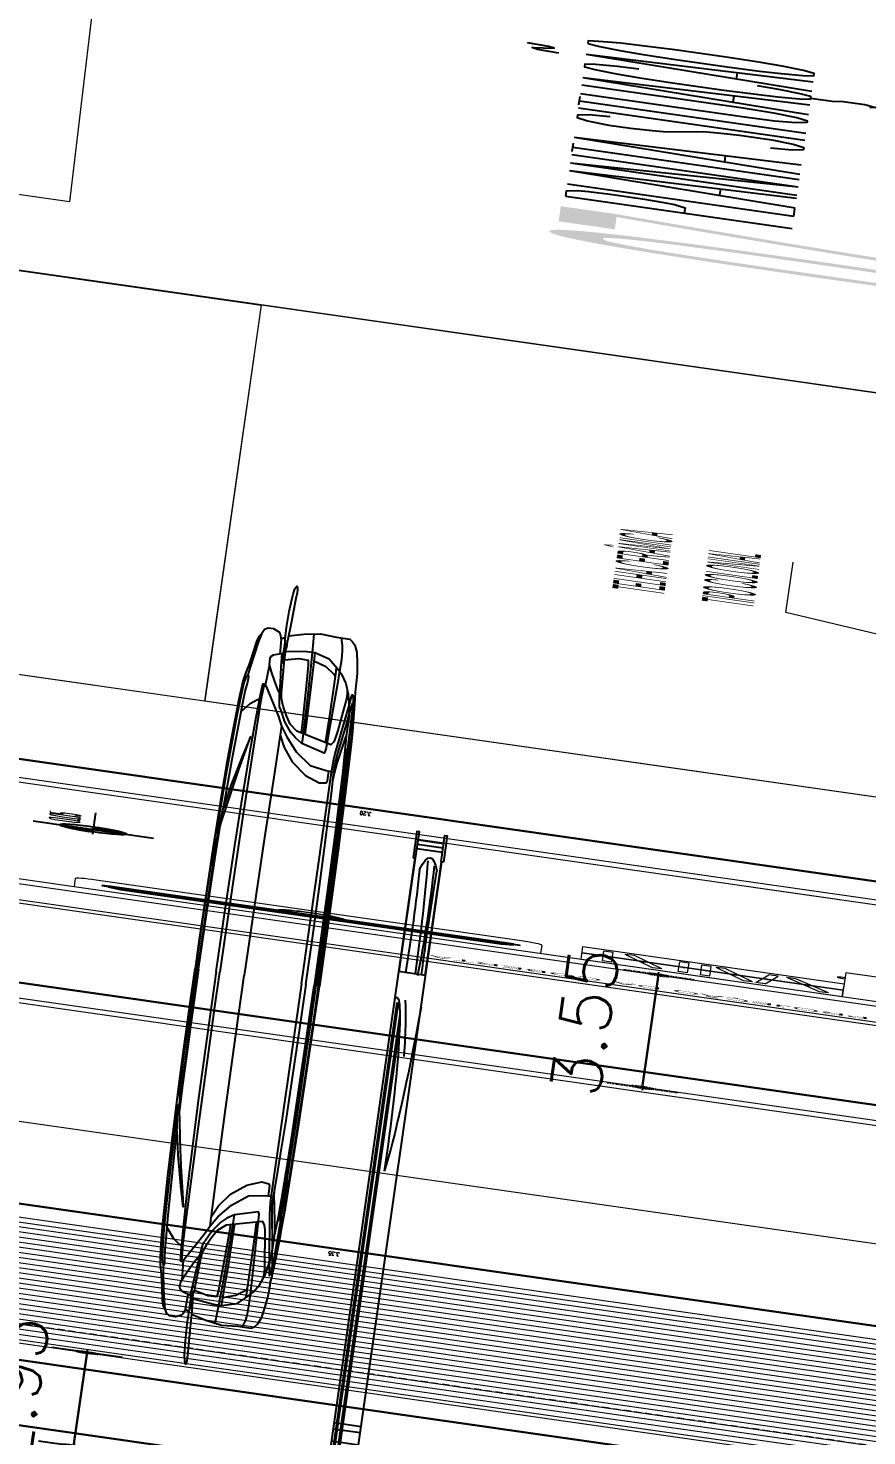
# Model space of a CAD drawing. Header units: millimetres. Extents: x -361192058 to 101130107379, y -14071650034 to 19218552450.
# Drawn here: x -134547.6 to -134427.5, y 42515.1 to 42716.7 of the extents above; entities that cross this region are included whole.
import ezdxf
from ezdxf.enums import TextEntityAlignment as Align

# ---------------------------------------------------------------- set-up
doc = ezdxf.new("R2010")
doc.units = ezdxf.units.MM
doc.header["$LTSCALE"] = 0.5
doc.linetypes.add('HIDDEN', pattern=[0.375, 0.25, -0.125])
doc.linetypes.add('HIDDEN2', pattern=[0.1875, 0.125, -0.0625])
for name, color, linetype in [('02', 2, 'Continuous'), ('DIVERSOS', 4, 'Continuous'), ('ESQUADRIAS', 3, 'Continuous'), ('GR_PENA_FINA', 7, 'Continuous'), ('HATCH', 8, 'Continuous'), ('MOBIL-I', 251, 'Continuous'), ('parede', 2, 'Continuous'), ('PISO', 8, 'Continuous'), ('proj', 8, 'HIDDEN'), ('projeção 02', 7, 'HIDDEN2'), ('TXT_0', 7, 'Continuous')]:
    doc.layers.add(name, color=color, linetype=linetype)
for name, color, linetype, lineweight in [('E-lay-9', 9, 'Continuous', 9), ('E-TXT-G', 3, 'Continuous', 30), ('E-TXT-W', 7, 'Continuous', 15), ('E-TXT-Y', 2, 'Continuous', 40)]:
    doc.layers.add(name, color=color, linetype=linetype, lineweight=lineweight)
doc.styles.add('ADITIVOCAD', font='ROMANS.shx')
doc.styles.add('REG140', font='romans.shx', dxfattribs={"width": 0.8, "height": 0.35})
doc.styles.add('REG80', font='romans.shx', dxfattribs={"width": 0.8, "height": 0.1})
doc.styles.add('SANSSERIF', font='sas_____.pfb', dxfattribs={"height": 1})
doc.styles.add('SANSSERIF2', font='sanssb__.ttf', dxfattribs={"width": 0.8})
doc.styles.get("Standard").update_dxf_attribs({"font": 'txt.shx', "height": 0.12})
doc.dimstyles.new('ESCALA50', dxfattribs={"dimtxt": 0.1, "dimasz": 0.06, "dimexe": 0.18, "dimexo": 0.06, "dimgap": 0.1, "dimtad": 1, "dimzin": 4, "dimdsep": 46, "dimtxsty": 'Standard', "dimblk1": 'BOLA', "dimblk2": 'BOLA', "dimsah": 1, "dimcen": -0.06, "dimse1": 1, "dimse2": 1, "dimclrd": 7, "dimclrt": 3, "dimadec": 0, "dimazin": 0, "dimtfac": 1, "dimtix": 1, "dimtmove": 0, "dimatfit": 3, "dimldrblk": 'BOLA', "dimfxl": 0, "dimtolj": 1, "dimtzin": 4, "dimarcsym": 0})

# ---------------------------------------------------------------- blocks, each defined once
blk = doc.blocks.new('BOLA')
for p, q in [((0, -1.435), (0, 1.435)), ((-1.435, 0), (1.435, 0))]:
    blk.add_line(p, q)
blk.add_circle((0, 0), 0.452)
blk = doc.blocks.new('*D929')
at = {"layer": 'Defpoints', "color": 0, "transparency": 16777216}
for p in [(4402.0947, 2424.6269), (4402.6582, 2424.6269), (4402.0947, 2421.2769)]:
    blk.add_point(p, dxfattribs=at)
at = {"layer": 'DIVERSOS', "color": 7, "lineweight": -2, "transparency": 16777216}
blk.add_line((4402.6582, 2421.3369), (4402.6582, 2424.5669), dxfattribs=at)
at = {"layer": 'DIVERSOS', "color": 7, "lineweight": -2, "transparency": 16777216, "xscale": 0.06, "yscale": 0.06, "zscale": 0.06}
for p, rotation in [((4402.6582, 2424.6269), 90), ((4402.6582, 2421.2769), 270)]:
    blk.add_blockref('BOLA', p, dxfattribs=dict(at, rotation=rotation))
at = {"layer": 'DIVERSOS', "color": 3, "lineweight": 18, "transparency": 16777216, "insert": (4402.4982, 2422.9519), "char_height": 0.12, "attachment_point": 5, "rotation": 90}
blk.add_mtext('\\A1;3.35', dxfattribs=at)
blk = doc.blocks.new('*D931')
at = {"layer": 'Defpoints', "color": 0, "transparency": 16777216}
for p in [(4394.8896, 2424.1269), (4398.4435, 2424.1269), (4398.4447, 2420.7769)]:
    blk.add_point(p, dxfattribs=at)
at = {"layer": 'DIVERSOS', "color": 7, "lineweight": -2, "transparency": 16777216}
blk.add_line((4394.8896, 2420.8369), (4394.8896, 2424.0669), dxfattribs=at)
at = {"layer": 'DIVERSOS', "color": 7, "lineweight": -2, "transparency": 16777216, "xscale": 0.06, "yscale": 0.06, "zscale": 0.06}
for p, rotation in [((4394.8896, 2424.1269), 90), ((4394.8896, 2420.7769), 270)]:
    blk.add_blockref('BOLA', p, dxfattribs=dict(at, rotation=rotation))
at = {"layer": 'DIVERSOS', "color": 3, "lineweight": 18, "transparency": 16777216, "insert": (4394.7296, 2422.4519), "char_height": 0.12, "attachment_point": 5, "rotation": 90}
blk.add_mtext('\\A1;3.35', dxfattribs=at)
blk = doc.blocks.new('*D934')
at = {"layer": 'Defpoints', "color": 0, "transparency": 16777216}
for p in [(4397.8155, 2424.0269), (4397.8155, 2414.2769), (4397.8155, 2414.2769)]:
    blk.add_point(p, dxfattribs=at)
at = {"layer": 'DIVERSOS', "color": 7, "lineweight": -2, "transparency": 16777216}
blk.add_line((4397.8155, 2423.9669), (4397.8155, 2414.3369), dxfattribs=at)
at = {"layer": 'DIVERSOS', "color": 7, "lineweight": -2, "transparency": 16777216, "xscale": 0.06, "yscale": 0.06, "zscale": 0.06}
for p, rotation in [((4397.8155, 2424.0269), 90), ((4397.8155, 2414.2769), 270)]:
    blk.add_blockref('BOLA', p, dxfattribs=dict(at, rotation=rotation))
at = {"layer": 'DIVERSOS', "color": 3, "lineweight": 18, "transparency": 16777216, "insert": (4397.6555, 2419.1519), "char_height": 0.12, "attachment_point": 5, "rotation": 90}
blk.add_mtext('\\A1;9.75', dxfattribs=at)
blk = doc.blocks.new('*D935')
at = {"layer": 'Defpoints', "color": 0, "transparency": 16777216}
for p in [(4396.4447, 2430.4269), (4395.3947, 2414.2769), (4395.7907, 2414.2769)]:
    blk.add_point(p, dxfattribs=at)
at = {"layer": 'DIVERSOS', "color": 7, "lineweight": -2, "transparency": 16777216}
blk.add_line((4395.7907, 2430.3669), (4395.7907, 2414.3369), dxfattribs=at)
at = {"layer": 'DIVERSOS', "color": 7, "lineweight": -2, "transparency": 16777216, "xscale": 0.06, "yscale": 0.06, "zscale": 0.06}
for p, rotation in [((4395.7907, 2430.4269), 90), ((4395.7907, 2414.2769), 270)]:
    blk.add_blockref('BOLA', p, dxfattribs=dict(at, rotation=rotation))
at = {"layer": 'DIVERSOS', "color": 3, "lineweight": 18, "transparency": 16777216, "insert": (4395.6307, 2422.3519), "char_height": 0.12, "attachment_point": 5, "rotation": 90}
blk.add_mtext('\\A1;16.15', dxfattribs=at)
blk = doc.blocks.new('*D938')
at = {"color": 7, "lineweight": -2, "transparency": 16777216}
blk.add_line((4395.4547, 2423.5073), (4398.2847, 2423.5073), dxfattribs=at)
at = {"layer": 'Defpoints', "color": 0, "transparency": 16777216}
for p in [(4398.3447, 2423.5073), (4398.3447, 2422.543), (4395.3947, 2422.293)]:
    blk.add_point(p, dxfattribs=at)
at = {"color": 7, "lineweight": -2, "transparency": 16777216, "xscale": 0.06, "yscale": 0.06, "zscale": 0.06, "rotation": 180}
blk.add_blockref('BOLA', (4395.3947, 2423.5073), dxfattribs=at)
at = {"color": 7, "lineweight": -2, "transparency": 16777216, "xscale": 0.06, "yscale": 0.06, "zscale": 0.06}
blk.add_blockref('BOLA', (4398.3447, 2423.5073), dxfattribs=at)
at = {"color": 3, "lineweight": 18, "transparency": 16777216, "insert": (4396.8697, 2423.6673), "char_height": 0.12, "attachment_point": 5}
blk.add_mtext('\\A1;2.95', dxfattribs=at)
blk = doc.blocks.new('IND_DES')
at = {"layer": 'E-TXT-W'}
blk.add_line((0.0269, -0.2428), (0.1984, -0.2428), dxfattribs=at)
at = {"layer": 'E-TXT-G', "style": 'REG80', "width": 0.8}
for s, p in [('ESCALA', (-0.4463, -0.2864)), ('1', (0.2426, -0.2864)), (':', (0.3988, -0.2706))]:
    blk.add_text(s, height=0.1, dxfattribs=at).set_placement(p)
blk.add_attdef('ESCALA', (0.4897, -0.2812), '', height=0.1, dxfattribs=at)
at = {"layer": 'E-TXT-W', "style": 'SANSSERIF2', "width": 0.6}
blk.add_attdef('00', text='', height=0.4, dxfattribs=at).set_placement((-0.7083, -0.2881), align=Align.CENTER)
at = {"layer": 'E-TXT-Y', "style": 'REG140', "width": 0.8}
for tag, p in [('PROJETO', (-0.4563, 0.1829)), ('DESENHO', (-0.4582, -0.0658))]:
    blk.add_attdef(tag, p, '', height=0.175, dxfattribs=at)
blk = doc.blocks.new('Adc_nivelpl')
h = blk.add_hatch()
h.set_pattern_fill('_U', color=256, scale=0.005, angle=45, style=0, double=1)
h.set_pattern_definition([(45, (-5.8772514, -3.5161936), (-0.003535534, 0.003535534), []), (135, (-5.8772514, -3.5161936), (-0.003535534, -0.003535534), [])])
h.paths.add_polyline_path([(0.1954, -0.0865, 0.414214), (0.0865, -0.1954), (0.1954, -0.1954)])
h.paths.add_polyline_path([(0.1954, -0.1954), (0.1954, -0.3043, 0.414214), (0.3043, -0.1954)])
for p, q in [((0.1954, 0), (0.1954, -0.3908)), ((0.8958, -0.1954), (0, -0.1954))]:
    blk.add_line(p, q)
blk.add_circle((0.1954, -0.1954), 0.1089)
at = {"flags": 8}
blk.add_attdef('NIVEL', (0.3642, -0.1501), '', height=0.1, dxfattribs=at)
blk = doc.blocks.new('CamaSolteiroP_20')
for p, q in [((-37.72, 0), (37.72, 0)), ((-37.72, -1), (37.72, -1)), ((-37.72, -2), (37.72, -2)), ((-40, -185.91), (-40, -4.09)), ((-39, -30), (-39, -4.09)), ((39, -4.09), (39, -30)), ((40, -4.09), (40, -185.91)), ((-40, -30), (40, -30)), ((37.72, -189), (-37.72, -189)), ((37.72, -190), (-37.72, -190))]:
    blk.add_line(p, q)
at = {"color": 8}
for p, q in [((28.36, -36.99), (28.36, -190)), ((29.75, -36.99), (29.75, -190)), ((32.55, -36.99), (32.55, -190)), ((18.56, -39.59), (18.56, -190)), ((14.37, -42.5), (14.37, -190)), ((15.77, -41.86), (15.77, -190)), ((40, -132.93), (-40, -132.93)), ((40, -134.33), (-40, -134.33)), ((40, -137.12), (-40, -137.12)), ((40, -149.24), (-40, -149.24)), ((40, -150.64), (-40, -150.64)), ((40, -153.43), (-40, -153.43))]:
    blk.add_line(p, q, dxfattribs=at)
for points in [[(-44.82, -4.09), (-37.72, -4.09), (-37.72, 1.9), (-44.82, 1.9)], [(44.82, -4.09), (37.72, -4.09), (37.72, 1.9), (44.82, 1.9)], [(-44.82, -185.91), (-37.72, -185.91), (-37.72, -191.9), (-44.82, -191.9)], [(44.82, -185.91), (37.72, -185.91), (37.72, -191.9), (44.82, -191.9)]]:
    blk.add_lwpolyline(points, close=True)
for centre, radius, start, end in [((-4.53, -117.97), 114.44, 76.9055, 102.6216), ((-69.4, -20.59), 42.35, 347.1561, 19.7175), ((54.91, -21.37), 36.66, 156.0862, 193.6963), ((31.92, -2.06), 80.08, 206.0885, 245.813), ((34.46, -71.38), 35.55, 81.0342, 186.0266)]:
    blk.add_arc(centre, radius, start, end)
for centre, radius, start, end in [((2, -15.4), 23.74, 154.5854, 219.1554), ((35.51, -33.24), 44.85, 139.8836, 175.8528), ((21.8, -77.11), 42.73, 106.9145, 138.5644)]:
    blk.add_arc(centre, radius, start, end, dxfattribs=at)
blk = doc.blocks.new('top')
for points in [[(1324.7, 824.1), (1322.6, 845.5), (1324.1, 859.6), (1338.1, 883.9), (1359.5, 909.7), (1381.6, 926.7), (1409.7, 940), (1445.8, 946.6), (1473.1, 947.3), (1486.4, 943.6), (1493.1, 938.5), (1494.5, 931.8), (1484.2, 917.8), (1445.1, 857.3), (1421.5, 816.8), (1411.9, 810.1), (1410.8, 798.5), (1408.2, 795.7), (1399.1, 792.7), (1385.1, 794.7), (1367, 802.3), (1339.5, 814.8), (1324.7, 824.1)], [(585.6, 822.8), (509, 814.6), (457.4, 801.3), (396, 775.5), (350.6, 754.6), (321.3, 742.1), (291.3, 734.4), (243.8, 717), (212.2, 702.2), (186.4, 683.4), (163.3, 657.5), (141.7, 627.6), (108.9, 573.2), (76.1, 502.7), (52.4, 430.2), (21.6, 292.4), (7.7, 194.1), (0, 72), (0, 0)], [(1330.5, 820.5), (1210.6, 815.8), (1197.2, 819.4), (1155.1, 828.3), (1116.7, 831.9), (939.5, 837.3), (759.2, 837.1), (654.5, 832.6), (585.6, 822.8), (521.2, 802.2), (450.5, 773.6), (370.9, 736), (336, 719.1), (363.4, 715.3), (365.2, 709.9), (351.8, 701), (320.5, 681.3), (296.3, 653.6), (262.3, 597.2), (216.7, 511.4), (178.2, 433.6), (168.4, 410.3), (158.5, 396.9), (146.9, 383.5), (117.4, 360.2), (83.4, 331.6), (78, 330.7), (70, 332.5), (71.7, 339.7), (74.4, 366.5), (90.5, 417.5), (114.7, 481.9), (155.9, 570.4), (186.3, 623.2), (218.5, 666.1), (255.2, 699.2), (274.9, 705.4), (306.2, 715.3), (336, 719.1)], [(1210.6, 815.8), (1231.7, 779.6)], [(3057.7, 838.9), (3127.2, 821.5), (3147.1, 809.6), (3158, 796.7), (3162.9, 781.8), (3162.9, 763.9), (3150, 723.3), (3112.3, 632.9), (3082.5, 572.4), (3069.6, 563.5), (3048.8, 558.5), (2314.5, 573.7), (2088.9, 584.9), (1923.7, 596), (1692.7, 619.8), (1524.3, 645.2), (1460.7, 653.2), (1445.4, 659.3), (1417.5, 677.1), (1380.8, 711.7), (1336.2, 749.5), (1300.2, 781.2)], [(1339.5, 814.8), (1330.4, 781.9), (1332.8, 758.9)], [(1426.7, 825.8), (1889.9, 835), (2403.5, 841.5), (2914.2, 838.9), (3336.5, 838.9), (3434.3, 833.8), (3520.6, 826), (3611.5, 809.1), (3673.3, 783.4), (3710.6, 760.2), (3723.5, 743.5), (3727.4, 729.4), (3731.2, 721.6), (3739, 713.9), (3772.4, 684.3), (3800.8, 653.4), (3825.2, 618.7), (3840.7, 587.8), (3861.3, 540.2), (3885.7, 454), (3906.3, 336.9), (3920.5, 217.2), (3930, 0)], [(2198.8, 838.9), (2219.8, 811.4), (2248.8, 761.4), (2278.5, 693.5), (2300.3, 630.2), (2310.5, 590.4), (2314.5, 573.7)], [(1330.4, 781.9), (1034.7, 775), (955.6, 769.8), (940.8, 765.5), (940.8, 758.5), (954.7, 750.7), (1046.8, 734.2), (1185.9, 712.5), (1313.6, 694.3), (1411.4, 682.9)], [(1388.2, 794.2), (1388.7, 778.4), (1392.9, 773.7), (1405.6, 767.6)], [(1388.4, 788.2), (2055.6, 794.8), (2315.2, 794.8), (2786.9, 785), (3068.4, 765.5), (3232.7, 752.5), (3406.8, 731.4), (3532, 707), (3617.2, 674.1), (3650.7, 655.9), (3650.9, 605.9)], [(2308.5, 794.8), (2322.3, 766.3), (2336.8, 731.9), (2349.1, 691.9), (2360.2, 626.9), (2363.1, 596.3)], [(923.5, 700.4), (970.5, 747.9)], [(1405.6, 759.1), (1325.6, 758.9)], [(3484.3, 716.3), (3493.2, 709.4), (3495.1, 700.3), (3490.6, 691.9), (3458.6, 671.8), (3365.4, 617), (3333.3, 599.2), (3292.9, 588.4), (3218.1, 580.3), (2097.5, 601.3), (1866.8, 616), (1714.9, 634.5), (1569.2, 656.7), (1477.9, 674.1), (1460.3, 686.9), (1425.7, 731.8), (1405.6, 759.1), (1405.6, 767.6), (1844.1, 775.5), (2141.4, 774.5), (2156.9, 762.8), (2184.2, 720.1), (2214.3, 673.5), (2236.6, 618.1), (2243.5, 598.6)], [(2318, 775.1), (2711.1, 765.6), (2998.1, 750), (3046.7, 744.9)], [(3031, 768.1), (3042.3, 756.7), (3046.7, 744.9), (3046.7, 716.8), (3040.4, 655), (3032.3, 593.2), (3029.9, 583.8)], [(1343.6, 743.2), (1417.4, 743)], [(668.3, 0), (671.2, 156), (684.3, 307.6), (703.9, 410.8), (724.8, 489.2), (747, 551.9), (777.1, 621.2), (808, 671.5), (831.8, 695.3), (849.2, 702.6), (894.2, 703.6), (952.9, 697.1), (1464.5, 630.3), (1607.5, 608.3), (1587.7, 484), (1571.6, 325.7), (1556.9, 143.8), (1554.6, 0)], [(894.2, 703.6), (874.7, 689.7), (857.7, 670.8), (848.8, 653.1), (840.1, 621.1), (830.1, 559.1), (805.6, 381.2), (784.5, 84.7), (782.8, 0)], [(1411.4, 682.9), (1472.9, 677.8)], [(3362.3, 0), (3362.3, 514.7), (3366.5, 533.4), (3375.4, 546.8), (3393.3, 561.1), (3603, 676.8), (3642.8, 701.6), (3657.8, 706.9), (3667.5, 706.9), (3682.6, 705.1), (3706.5, 693.6), (3737.4, 668.9), (3790.5, 620.3), (3819.6, 593.8), (3839.1, 577.8), (3848.6, 569.4)], [(3501.2, 0), (3500.2, 118.2), (3494.8, 232.5), (3481.6, 331.3), (3462.3, 414.4), (3446.6, 470.9), (3432.2, 503.5), (3429.8, 527.5), (3433.4, 540.8), (3473.1, 562.5), (3603.2, 628.7), (3659.9, 661.2), (3698.4, 680.5), (3713.5, 688)], [(281.1, 628.3), (533.4, 651.7), (739.9, 663.8), (804.7, 666.1)], [(3763.4, 562.7), (3728.3, 676.2)], [(1604, 586.4), (1781.8, 557.8), (2094, 526.2), (2562.6, 498.8), (3018.1, 485.8), (3235.9, 488.3), (3267.3, 493.3), (3267.3, 517.1)], [(1607.5, 608.3), (1811.4, 584.7), (2173.6, 552), (2667.3, 524.3), (3185.4, 517.1), (3414.8, 517.1)], [(3435.8, 495.2), (3449.6, 514.1), (3498, 538.5), (3590.2, 580.9), (3650.9, 605.9), (3666.2, 587.4), (3682.1, 564), (3699.8, 522.2), (3717.7, 463.9), (3739.1, 378.4), (3753.3, 268.2), (3761.7, 138), (3761.7, 0)], [(3897.5, 0), (3896.9, 54.3), (3890.2, 224.3), (3876.5, 346.1), (3856.1, 444.4), (3833.6, 532.1), (3813.2, 595.4), (3809.6, 602.9)], [(25, 0), (25.9, 109.5), (31.8, 200.3), (39, 244.5), (50.2, 271.2), (63.8, 291.1), (82.8, 308.1), (126.5, 339.4), (200.4, 372.4), (346.6, 437.5), (474.8, 489.9), (601.3, 538.7), (691.6, 572.2), (528.4, 524.1), (411.9, 485.3), (307.9, 451.3), (206.6, 409.4), (169.2, 393.4)], [(3674.2, 575.7), (3698.1, 573.7), (3705.5, 570.7), (3721.5, 534.8), (3739.7, 477.6), (3755.3, 402.3), (3769.6, 326.9), (3778.7, 233.3), (3783.9, 155.4), (3783.9, 0)], [(3707.4, 566.3), (3747.8, 566), (3763.4, 562.7), (3781.2, 545), (3848.7, 473.2)], [(3763.4, 562.7), (3794.9, 439.7), (3812.5, 328), (3830.1, 95.9), (3832, 0)], [(3824.3, 499.1), (3779.1, 501.2)], [(113.7, 0), (114.5, 116.1), (121.5, 218.1), (132, 282.6), (146.6, 348.4)], [(87.8, 0), (92.6, 149), (103.5, 257.7), (113.7, 319.6), (119.5, 334.3)], [(585.6, -822.8), (509, -814.6), (457.4, -801.3), (396, -775.5), (350.6, -754.6), (321.3, -742.1), (291.3, -734.4), (243.8, -717), (212.2, -702.2), (186.4, -683.4), (163.3, -657.5), (141.7, -627.6), (108.9, -573.2), (76.1, -502.7), (52.4, -430.2), (21.6, -292.4), (7.7, -194.1), (0, -72), (0, 0)], [(25, 0), (25.9, -109.5), (31.8, -200.3), (39, -244.5), (50.2, -271.2), (63.8, -291.1), (82.8, -308.1), (126.5, -339.4), (200.4, -372.4), (346.6, -437.5), (474.8, -489.9), (601.3, -538.7), (691.6, -572.2), (528.4, -524.1), (411.9, -485.3), (307.9, -451.3), (206.6, -409.4), (169.2, -393.4)], [(87.8, 0), (92.6, -149), (103.5, -257.7), (113.7, -319.6), (119.5, -334.3)], [(113.7, 0), (114.5, -116.1), (121.5, -218.1), (132, -282.6), (146.6, -348.4)], [(668.3, 0), (671.2, -156), (684.3, -307.6), (703.9, -410.8), (724.8, -489.2), (747, -551.9), (777.1, -621.2), (808, -671.5), (831.8, -695.3), (849.2, -702.6), (894.2, -703.6), (952.9, -697.1), (1464.5, -630.3), (1607.5, -608.3), (1587.7, -484), (1571.6, -325.7), (1556.9, -143.8), (1554.6, 0)], [(894.2, -703.6), (874.7, -689.7), (857.7, -670.8), (848.8, -653.1), (840.1, -621.1), (830.1, -559.1), (805.6, -381.2), (784.5, -84.7), (782.8, 0)], [(1426.7, -825.8), (1889.9, -835), (2403.5, -841.5), (2914.2, -838.9), (3336.5, -838.9), (3434.3, -833.8), (3520.6, -826), (3611.5, -809.1), (3673.3, -783.4), (3710.6, -760.2), (3723.5, -743.5), (3727.4, -729.4), (3731.2, -721.6), (3739, -713.9), (3772.4, -684.3), (3800.8, -653.4), (3825.2, -618.7), (3840.7, -587.8), (3861.3, -540.2), (3885.7, -454), (3906.3, -336.9), (3920.5, -217.2), (3930, 0)], [(3362.3, 0), (3362.3, -514.7), (3366.5, -533.4), (3375.4, -546.8), (3393.3, -561.1), (3603, -676.8), (3642.8, -701.6), (3657.8, -706.9), (3667.5, -706.9), (3682.6, -705.1), (3706.5, -693.6), (3737.4, -668.9), (3790.5, -620.3), (3819.6, -593.8), (3839.1, -577.8), (3848.6, -569.4)], [(3501.2, 0), (3500.2, -118.2), (3494.8, -232.5), (3481.6, -331.3), (3462.3, -414.4), (3446.6, -470.9), (3432.2, -503.5), (3429.8, -527.5), (3433.4, -540.8), (3473.1, -562.5), (3603.2, -628.7), (3659.9, -661.2), (3698.4, -680.5), (3713.5, -688)], [(3435.8, -495.2), (3449.6, -514.1), (3498, -538.5), (3590.2, -580.9), (3650.9, -605.9), (3666.2, -587.4), (3682.1, -564), (3699.8, -522.2), (3717.7, -463.9), (3739.1, -378.4), (3753.3, -268.2), (3761.7, -138), (3761.7, 0)], [(3674.2, -575.7), (3698.1, -573.7), (3705.5, -570.7), (3721.5, -534.8), (3739.7, -477.6), (3755.3, -402.3), (3769.6, -326.9), (3778.7, -233.3), (3783.9, -155.4), (3783.9, 0)], [(3763.4, -562.7), (3794.9, -439.7), (3812.5, -328), (3830.1, -95.9), (3832, 0)], [(3897.5, 0), (3896.9, -54.3), (3890.2, -224.3), (3876.5, -346.1), (3856.1, -444.4), (3833.6, -532.1), (3813.2, -595.4), (3809.6, -602.9)], [(1330.5, -820.5), (1210.6, -815.8), (1197.2, -819.4), (1155.1, -828.3), (1116.7, -831.9), (939.5, -837.3), (759.2, -837.1), (654.5, -832.6), (585.6, -822.8), (521.2, -802.2), (450.5, -773.6), (370.9, -736), (336, -719.1), (363.4, -715.3), (365.2, -709.9), (351.8, -701), (320.5, -681.3), (296.3, -653.6), (262.3, -597.2), (216.7, -511.4), (178.2, -433.6), (168.4, -410.3), (158.5, -396.9), (146.9, -383.5), (117.4, -360.2), (83.4, -331.6), (78, -330.7), (70, -332.5), (71.7, -339.7), (74.4, -366.5), (90.5, -417.5), (114.7, -481.9), (155.9, -570.4), (186.3, -623.2), (218.5, -666.1), (255.2, -699.2), (274.9, -705.4), (306.2, -715.3), (336, -719.1)], [(3707.4, -566.3), (3747.8, -566), (3763.4, -562.7), (3781.2, -545), (3848.7, -473.2)], [(1604, -586.4), (1781.8, -557.8), (2094, -526.2), (2562.6, -498.8), (3018.1, -485.8), (3235.9, -488.3), (3267.3, -493.3), (3267.3, -517.1)], [(3824.3, -499.1), (3779.1, -501.2)], [(1607.5, -608.3), (1811.4, -584.7), (2173.6, -552), (2667.3, -524.3), (3185.4, -517.1), (3414.8, -517.1)], [(3057.7, -838.9), (3127.2, -821.5), (3147.1, -809.6), (3158, -796.7), (3162.9, -781.8), (3162.9, -763.9), (3150, -723.3), (3112.3, -632.9), (3082.5, -572.4), (3069.6, -563.5), (3048.8, -558.5), (2314.5, -573.7), (2088.9, -584.9), (1923.7, -596), (1692.7, -619.8), (1524.3, -645.2), (1460.7, -653.2), (1445.4, -659.3), (1417.5, -677.1), (1380.8, -711.7), (1336.2, -749.5), (1300.2, -781.2)], [(2198.8, -838.9), (2219.8, -811.4), (2248.8, -761.4), (2278.5, -693.5), (2300.3, -630.2), (2310.5, -590.4), (2314.5, -573.7)], [(3763.4, -562.7), (3728.3, -676.2)], [(1388.4, -788.2), (2055.6, -794.8), (2315.2, -794.8), (2786.9, -785), (3068.4, -765.5), (3232.7, -752.5), (3406.8, -731.4), (3532, -707), (3617.2, -674.1), (3650.7, -655.9), (3650.9, -605.9)], [(3484.3, -716.3), (3493.2, -709.4), (3495.1, -700.3), (3490.6, -691.9), (3458.6, -671.8), (3365.4, -617), (3333.3, -599.2), (3292.9, -588.4), (3218.1, -580.3), (2097.5, -601.3), (1866.8, -616), (1714.9, -634.5), (1569.2, -656.7), (1477.9, -674.1), (1460.3, -686.9), (1425.7, -731.8), (1405.6, -759.1), (1405.6, -767.6), (1844.1, -775.5), (2141.4, -774.5), (2156.9, -762.8), (2184.2, -720.1), (2214.3, -673.5), (2236.6, -618.1), (2243.5, -598.6)], [(2308.5, -794.8), (2322.3, -766.3), (2336.8, -731.9), (2349.1, -691.9), (2360.2, -626.9), (2363.1, -596.3)], [(3031, -768.1), (3042.3, -756.7), (3046.7, -744.9), (3046.7, -716.8), (3040.4, -655), (3032.3, -593.2), (3029.9, -583.8)], [(281.1, -628.3), (533.4, -651.7), (739.9, -663.8), (804.7, -666.1)], [(1411.4, -682.9), (1472.9, -677.8)], [(923.5, -700.4), (970.5, -747.9)], [(1330.4, -781.9), (1034.7, -775), (955.6, -769.8), (940.8, -765.5), (940.8, -758.5), (954.7, -750.7), (1046.8, -734.2), (1185.9, -712.5), (1313.6, -694.3), (1411.4, -682.9)], [(1343.6, -743.2), (1417.4, -743)], [(2318, -775.1), (2711.1, -765.6), (2998.1, -750), (3046.7, -744.9)], [(1210.6, -815.8), (1231.7, -779.6)], [(1405.6, -759.1), (1325.6, -758.9)], [(1339.5, -814.8), (1330.4, -781.9), (1332.8, -758.9)], [(1388.2, -794.2), (1388.7, -778.4), (1392.9, -773.7), (1405.6, -767.6)], [(1324.7, -824.1), (1322.6, -845.5), (1324.1, -859.6), (1338.1, -883.9), (1359.5, -909.7), (1381.6, -926.7), (1409.7, -940), (1445.8, -946.6), (1473.1, -947.3), (1486.4, -943.6), (1493.1, -938.5), (1494.5, -931.8), (1484.2, -917.8), (1445.1, -857.3), (1421.5, -816.8), (1411.9, -810.1), (1410.8, -798.5), (1408.2, -795.7), (1399.1, -792.7), (1385.1, -794.7), (1367, -802.3), (1339.5, -814.8), (1324.7, -824.1)]]:
    blk.add_lwpolyline(points)
for start, end in [(0, 180), (180, 0)]:
    blk.add_arc((56.9, 0), 23.5, start, end)
blk = doc.blocks.new('fiat')
at = {"color": 1}
blk.add_blockref('top', (-0.2, 0), dxfattribs=at)
blk = doc.blocks.new('*D1493')
at = {"layer": 'Defpoints', "color": 0, "transparency": 16777216}
for p in [(4415.7211, 2424.6269), (4415.7211, 2421.4269), (4416.4388, 2421.4269)]:
    blk.add_point(p, dxfattribs=at)
at = {"layer": 'DIVERSOS', "color": 7, "lineweight": -2, "transparency": 16777216}
blk.add_line((4416.4388, 2424.5669), (4416.4388, 2421.4869), dxfattribs=at)
at = {"layer": 'DIVERSOS', "color": 7, "lineweight": -2, "transparency": 16777216, "xscale": 0.06, "yscale": 0.06, "zscale": 0.06}
for p, rotation in [((4416.4388, 2424.6269), 90), ((4416.4388, 2421.4269), 270)]:
    blk.add_blockref('BOLA', p, dxfattribs=dict(at, rotation=rotation))
at = {"layer": 'DIVERSOS', "color": 3, "lineweight": 18, "transparency": 16777216, "insert": (4416.2788, 2423.0269), "char_height": 0.12, "attachment_point": 5, "rotation": 90}
blk.add_mtext('\\A1;3.20', dxfattribs=at)
blk = doc.blocks.new('*D1480')
at = {"layer": 'Defpoints', "color": 0, "transparency": 16777216}
for p in [(4410.5711, 2424.6269), (4409.5049, 2414.2769), (4410.5711, 2414.2769)]:
    blk.add_point(p, dxfattribs=at)
at = {"layer": 'DIVERSOS', "color": 7, "lineweight": -2, "transparency": 16777216}
blk.add_line((4409.5049, 2424.5669), (4409.5049, 2414.3369), dxfattribs=at)
at = {"layer": 'DIVERSOS', "color": 7, "lineweight": -2, "transparency": 16777216, "xscale": 0.06, "yscale": 0.06, "zscale": 0.06}
for p, rotation in [((4409.5049, 2424.6269), 90), ((4409.5049, 2414.2769), 270)]:
    blk.add_blockref('BOLA', p, dxfattribs=dict(at, rotation=rotation))
at = {"layer": 'DIVERSOS', "color": 3, "lineweight": 18, "transparency": 16777216, "insert": (4409.3449, 2419.4519), "char_height": 0.12, "attachment_point": 5, "rotation": 90}
blk.add_mtext('\\A1;10.35', dxfattribs=at)
blk = doc.blocks.new('*D1482')
at = {"layer": 'Defpoints', "color": 0, "linetype": 'ByBlock', "transparency": 16777216}
for p in [(4412.5756, 2422.2728), (4409.0211, 2422.2019), (4412.5756, 2422.2019)]:
    blk.add_point(p, dxfattribs=at)
at = {"layer": 'proj', "color": 7, "linetype": 'ByBlock', "lineweight": -2, "transparency": 16777216}
blk.add_line((4409.0811, 2422.2728), (4412.5156, 2422.2728), dxfattribs=at)
at = {"layer": 'proj', "color": 7, "linetype": 'ByBlock', "lineweight": -2, "transparency": 16777216, "xscale": 0.06, "yscale": 0.06, "zscale": 0.06, "rotation": 180}
blk.add_blockref('BOLA', (4409.0211, 2422.2728), dxfattribs=at)
at = {"layer": 'proj', "color": 7, "linetype": 'ByBlock', "lineweight": -2, "transparency": 16777216, "xscale": 0.06, "yscale": 0.06, "zscale": 0.06}
blk.add_blockref('BOLA', (4412.5756, 2422.2728), dxfattribs=at)
at = {"layer": 'proj', "color": 3, "linetype": 'ByBlock', "lineweight": 18, "transparency": 16777216, "insert": (4410.7984, 2422.4328), "char_height": 0.12, "attachment_point": 5}
blk.add_mtext('\\A1;3.55', dxfattribs=at)
blk = doc.blocks.new('APROVADO QUADRA 21.2 MBVII')
at = {"lineweight": 18}
for p, q in [((4412.9171, 2421.8269), (4412.9171, 2422.4621)), ((4412.9247, 2421.8269), (4412.9247, 2422.4621)), ((4412.7694, 2422.4116), (4413.0723, 2422.4116)), ((4412.7694, 2422.3889), (4412.7694, 2422.4116)), ((4412.9096, 2422.3983), (4412.9096, 2422.4021)), ((4412.9322, 2422.4021), (4412.9096, 2422.4021)), ((4412.9322, 2422.3983), (4412.9096, 2422.3983)), ((4412.9322, 2422.4021), (4412.9322, 2422.3983)), ((4413.0723, 2422.3889), (4413.0723, 2422.4116)), ((4412.7694, 2422.3889), (4413.0723, 2422.3889)), ((4412.7713, 2422.2893), (4413.0661, 2422.3589)), ((4412.7765, 2422.2672), (4413.0713, 2422.3368)), ((4413.0713, 2422.3368), (4413.0661, 2422.3589)), ((4412.9319, 2422.3175), (4412.9099, 2422.3123)), ((4412.9108, 2422.3086), (4412.9099, 2422.3123)), ((4412.9328, 2422.3138), (4412.9108, 2422.3086)), ((4412.9319, 2422.3175), (4412.9328, 2422.3138)), ((4412.7765, 2422.2672), (4412.7713, 2422.2893)), ((4412.7694, 2422.2266), (4413.0723, 2422.2266)), ((4412.7694, 2422.2039), (4412.7694, 2422.2266)), ((4412.7694, 2422.2039), (4413.0723, 2422.2039)), ((4412.9096, 2422.2134), (4412.9096, 2422.2172)), ((4412.9322, 2422.2172), (4412.9096, 2422.2172)), ((4412.9322, 2422.2134), (4412.9096, 2422.2134)), ((4412.9322, 2422.2172), (4412.9322, 2422.2134)), ((4413.0723, 2422.2039), (4413.0723, 2422.2266)), ((4412.7694, 2422.1727), (4413.0723, 2422.1727)), ((4412.7694, 2422.15), (4412.7694, 2422.1727)), ((4412.9096, 2422.1594), (4412.9096, 2422.1632)), ((4412.9322, 2422.1632), (4412.9096, 2422.1632)), ((4412.9322, 2422.1594), (4412.9096, 2422.1594)), ((4412.9322, 2422.1632), (4412.9322, 2422.1594)), ((4413.0723, 2422.15), (4413.0723, 2422.1727)), ((4412.7694, 2422.15), (4413.0723, 2422.15)), ((4412.7713, 2422.0683), (4413.0661, 2422.1378)), ((4413.0713, 2422.1157), (4413.0661, 2422.1378)), ((4412.7765, 2422.0462), (4413.0713, 2422.1157)), ((4412.9319, 2422.0964), (4412.9099, 2422.0912)), ((4412.9108, 2422.0876), (4412.9099, 2422.0912)), ((4412.9328, 2422.0928), (4412.9108, 2422.0876)), ((4412.9319, 2422.0964), (4412.9328, 2422.0928)), ((4412.7765, 2422.0462), (4412.7713, 2422.0683)), ((4412.7692, 2422.0154), (4412.7713, 2422.0381)), ((4412.7713, 2422.0381), (4413.0729, 2422.0099)), ((4412.7692, 2422.0154), (4413.0708, 2421.9872)), ((4412.9096, 2422.0118), (4412.91, 2422.0156)), ((4412.9322, 2422.0097), (4412.9096, 2422.0118)), ((4412.9325, 2422.0135), (4412.91, 2422.0156)), ((4412.9325, 2422.0135), (4412.9322, 2422.0097)), ((4413.0708, 2421.9872), (4413.0729, 2422.0099)), ((4412.7715, 2421.8829), (4413.063, 2421.9653)), ((4413.0692, 2421.9434), (4413.063, 2421.9653)), ((4412.7777, 2421.8611), (4413.0692, 2421.9434)), ((4412.9308, 2421.9181), (4412.909, 2421.9119)), ((4412.91, 2421.9083), (4412.909, 2421.9119)), ((4412.9318, 2421.9144), (4412.91, 2421.9083)), ((4412.9308, 2421.9181), (4412.9318, 2421.9144)), ((4412.7777, 2421.8611), (4412.7715, 2421.8829))]:
    blk.add_line(p, q, dxfattribs=at)
at = {"layer": '02', "color": 8, "lineweight": 18}
for p, q in [((4412.7261, 2422.4629), (4412.7261, 2421.4269)), ((4412.7261, 2422.4629), (4413.1261, 2422.4629)), ((4413.1261, 2422.4629), (4413.1261, 2421.8269)), ((4413.1261, 2421.8269), (4412.7261, 2421.8269)), ((4412.7261, 2421.8269), (4413.0444, 2421.8269)), ((4413.4761, 2421.8269), (4413.1261, 2421.8269)), ((4413.4761, 2421.4269), (4413.4761, 2421.8269))]:
    blk.add_line(p, q, dxfattribs=at)
at = {"layer": '02', "lineweight": 18}
for points in [[(4419.0523, 2441.1022), (4405.2137, 2441.1022), (4405.2137, 2407.2854), (4419.0523, 2407.2854)], [(4391.9782, 2441.074), (4405.2137, 2441.074), (4405.2137, 2407.2854), (4391.9782, 2407.2854)], [(4451.6782, 2441.074), (4431.594, 2441.074), (4431.594, 2421.2027), (4451.6782, 2421.2027)], [(4419.0523, 2431.9017), (4431.5724, 2431.9017), (4431.5724, 2423.4491), (4419.0523, 2423.4491)], [(4431.5724, 2423.4491), (4419.0587, 2423.4491), (4419.0587, 2414.5098), (4431.5724, 2414.5098)]]:
    blk.add_lwpolyline(points, close=True, dxfattribs=at)
at = {"layer": '02', "color": 8, "lineweight": 18}
blk.add_arc((4413.2984, 2421.8286), 0.0173, 354.5949, 185.4051, dxfattribs=at)
at = {"layer": 'E-lay-9', "lineweight": 18}
for p, q in [((4423.1961, 2421.0937), (4424.3667, 2422.0927)), ((4424.3667, 2422.0927), (4425.9679, 2422.0927))]:
    blk.add_line(p, q, dxfattribs=at)
at = {"layer": 'ESQUADRIAS', "color": 3, "lineweight": 18}
blk.add_line((4402.2447, 2436.3769), (4402.2447, 2421.3769), dxfattribs=at)
at = {"layer": 'ESQUADRIAS', "lineweight": 18}
for p, q in [((4402.0947, 2425.7769), (4402.0947, 2422.0769)), ((4398.4447, 2424.1269), (4398.4447, 2420.7769)), ((4402.0947, 2421.3769), (4402.0947, 2422.0769))]:
    blk.add_line(p, q, dxfattribs=at)
at = {"layer": 'GR_PENA_FINA', "lineweight": 18}
blk.add_lwpolyline([(4433.9223, 2440.1709), (4449.813, 2440.1757), (4449.8115, 2423.9711), (4433.9223, 2423.942)], close=True, dxfattribs=at)
at = {"layer": 'HATCH', "lineweight": 18}
for p, q in [((4399.8722, 2420.7769), (4399.8722, 2426.9225)), ((4400.031, 2420.7769), (4400.031, 2426.9225)), ((4400.1897, 2420.7769), (4400.1897, 2426.9225)), ((4400.3485, 2420.7769), (4400.3485, 2426.9225)), ((4400.5072, 2420.7769), (4400.5072, 2426.9225)), ((4398.6022, 2420.7769), (4398.6022, 2426.9086)), ((4398.761, 2420.7769), (4398.761, 2426.7484)), ((4399.7135, 2420.7769), (4399.7135, 2426.7636)), ((4398.9197, 2420.7769), (4398.9197, 2426.5881)), ((4399.5547, 2420.7769), (4399.5547, 2426.6034)), ((4399.396, 2420.7769), (4399.396, 2426.4431)), ((4399.0785, 2420.7769), (4399.0785, 2426.4279)), ((4399.2372, 2420.7769), (4399.2372, 2426.3093)), ((4400.666, 2420.7769), (4400.666, 2424.6269)), ((4400.8247, 2420.7769), (4400.8247, 2424.6269)), ((4400.9835, 2420.7769), (4400.9835, 2424.6269)), ((4401.1422, 2420.7769), (4401.1422, 2424.6269)), ((4401.301, 2420.7769), (4401.301, 2424.6269)), ((4401.4597, 2420.7769), (4401.4597, 2424.6269)), ((4401.6185, 2420.7769), (4401.6185, 2424.6269)), ((4401.7772, 2420.7769), (4401.7772, 2424.6269)), ((4401.936, 2420.7769), (4401.936, 2424.6269)), ((4398.3447, 2424.0269), (4398.3447, 2420.6769))]:
    blk.add_line(p, q, dxfattribs=at)
at = {"layer": 'MOBIL-I', "lineweight": 18}
for p, q in [((4412.9761, 2423.6971), (4412.7261, 2423.6971)), ((4413.0261, 2422.6114), (4413.0261, 2423.6471)), ((4412.9761, 2422.5614), (4412.7261, 2422.5614))]:
    blk.add_line(p, q, dxfattribs=at)
for points in [[(4412.8762, 2422.6131), (4412.8914, 2422.6131), (4412.8914, 2423.6311), (4412.8762, 2423.6311)], [(4412.8304, 2422.6589), (4412.8609, 2422.6284), (4412.8609, 2423.6158), (4412.8304, 2423.5853)], [(4412.8609, 2422.6284), (4412.8762, 2422.6284), (4412.8762, 2423.6158), (4412.8609, 2423.6158)], [(4412.8914, 2422.6284), (4412.8965, 2422.6284), (4412.8965, 2423.6158), (4412.8914, 2423.6158)]]:
    blk.add_lwpolyline(points, close=True, dxfattribs=at)
for centre, radius, start, end in [((4412.9761, 2423.6471), 0.05, 0, 90), ((4412.8762, 2423.1221), 0.0865, 283.6117, 76.3883), ((4412.8762, 2423.1221), 0.0763, 285.4696, 74.5304), ((4412.9761, 2422.6114), 0.05, 270, 0)]:
    blk.add_arc(centre, radius, start, end, dxfattribs=at)
at = {"layer": 'parede', "lineweight": 18}
for p, q in [((4408.8711, 2413.7769), (4408.8711, 2438.7769)), ((4415.8711, 2438.7769), (4415.8711, 2413.7769)), ((4409.0211, 2414.2769), (4409.0211, 2431.7269)), ((4412.5761, 2424.6269), (4412.5761, 2421.2769)), ((4412.7261, 2424.6269), (4412.7261, 2421.4269)), ((4415.7211, 2424.6269), (4415.7211, 2421.4269)), ((4415.7211, 2422.0769), (4415.7211, 2421.4269))]:
    blk.add_line(p, q, dxfattribs=at)
at = {"layer": 'proj', "linetype": 'ByBlock', "lineweight": 18}
for p, q in [((4412.0761, 2424.1269), (4412.0761, 2420.7769)), ((4411.9761, 2424.0269), (4411.9761, 2420.6769))]:
    blk.add_line(p, q, dxfattribs=at)
at = {"layer": 'projeção 02', "linetype": 'HIDDEN2', "lineweight": 18}
blk.add_line((4398.9447, 2424.6269), (4398.9447, 2421.2769), dxfattribs=at)
at = {"lineweight": 18}
ref = blk.add_blockref('IND_DES', (4437.6599, 2422.416, -0.2257), dxfattribs=dict(at, xscale=3.147421443426706, yscale=3.147421443426706, zscale=3.147421443426706))
ref.add_attrib('00', '07', dxfattribs={"layer": 'E-TXT-W', "height": 1.25897, "style": 'SANSSERIF', "width": 0.6}).set_placement((4435.4306, 2421.5092, -0.2257), align=Align.CENTER)
ref.add_attrib('DESENHO', 'PLANTA SITUAÇÃO', (4436.2177, 2422.2088, -0.2257), dxfattribs={"layer": 'E-TXT-Y', "height": 0.550799, "style": 'REG140', "width": 0.8})
ref.add_attrib('ESCALA', '600', (4439.2012, 2421.5308, -0.2257), dxfattribs={"layer": 'E-TXT-G', "height": 0.31474, "style": 'REG80', "width": 0.8})
at = {"layer": 'DIVERSOS', "lineweight": 18, "xscale": -0.001000000000203727, "yscale": 0.0009999999997489795, "zscale": 0.001, "rotation": 90}
blk.add_blockref('fiat', (4410.72, 2423.3807), dxfattribs=at)
at = {"layer": 'MOBIL-I', "lineweight": 18, "xscale": -0.01066999999966356, "yscale": 0.01067000000011831, "zscale": 0.01067, "rotation": 270.0000022437301}
blk.add_blockref('CamaSolteiroP_20', (4415.6879, 2422.8611), dxfattribs=at)
at = {"layer": 'TXT_0', "lineweight": 18}
ref = blk.add_blockref('Adc_nivelpl', (4414.4352, 2423.8177), dxfattribs=dict(at, xscale=0.75, yscale=0.75, zscale=0.75))
ref.add_attrib('NIVEL', '0.05', (4414.7083, 2423.7051), dxfattribs={"height": 0.075, "style": 'ADITIVOCAD', "flags": 8})
at = {"color": 0, "lineweight": 13, "flags": 8}
for p in [(4700.7247, 2280.1125), (4699.5738, 2277.8964), (4702.3546, 2276.195), (4703.6722, 2274.085), (4699.8445, 2272.2194), (4703.0488, 2270.137), (4703.0877, 2267.9803), (4700.6523, 2261.5216), (4700.7007, 2257.1593)]:
    blk.add_attdef('NIVEL', p, '', height=0.075, dxfattribs=at)
for rotation, width, p in [(90, 0.8, (4700.8205, 2275.7521)), (270, 0.6, (4703.8437, 2274.9021)), (90, 0.8, (4701.5575, 2268.5021)), (180, 0.6, (4651.1817, 2236.1931))]:
    blk.add_attdef('$PORTA', text='', height=0.09, rotation=rotation, dxfattribs=dict(at, width=width)).set_placement(p, align=Align.MIDDLE)
for p in [(4654.176, 2240.463), (4648.499, 2240.1923), (4637.8012, 2239.3845), (4633.4388, 2239.3361), (4656.3921, 2239.3121), (4652.4746, 2237.6822), (4646.4166, 2236.988), (4644.2598, 2236.9491), (4650.3646, 2236.3646)]:
    blk.add_attdef('NIVEL', p, '', height=0.075, rotation=270, dxfattribs=at)
at = {"color": 0, "lineweight": 13, "width": 0.8, "flags": 8}
for p in [(4652.0317, 2239.2163), (4644.7817, 2238.4793)]:
    blk.add_attdef('$PORTA', text='', height=0.09, dxfattribs=at).set_placement(p, align=Align.MIDDLE)
at = {"layer": 'E-lay-9', "lineweight": 18, "style": 'SANSSERIF'}
for s, p in [('TELHA CERÂMICA', (4424.359, 2422.3889)), ('TIPO COLONIAL', (4424.3628, 2422.1713))]:
    blk.add_text(s, height=0.126, dxfattribs=at).set_placement(p)
at = {"layer": 'PISO', "lineweight": 18, "style": 'SANSSERIF'}
blk.add_text('PROJEÇÃO DA COBERTA', height=0.062598, rotation=90, dxfattribs=at).set_placement((4412.1899, 2421.7541))
at = {"lineweight": 18}
dim = blk.add_linear_dim(base=(4398.3447, 2423.5073), p1=(4395.3947, 2422.293), p2=(4398.3447, 2422.543), dimstyle='ESCALA50', override={"dimfxl": 0.18}, dxfattribs=at)
dim.commit()
dim.dimension.update_dxf_attribs({"geometry": '*D938', "text_midpoint": (4396.8697, 2423.6673)})
at = {"layer": 'DIVERSOS', "lineweight": 18}
for base, p1, p2, picture, middle in [((4395.7907, 2414.2769), (4396.4447, 2430.4269), (4395.3947, 2414.2769), '*D935', (4395.6307, 2422.3519)), ((4402.6582, 2424.6269), (4402.0947, 2421.2769), (4402.0947, 2424.6269), '*D929', (4402.4982, 2422.9519)), ((4409.5049, 2414.2769), (4410.5711, 2424.6269), (4410.5711, 2414.2769), '*D1480', (4409.3449, 2419.4519)), ((4416.4388, 2421.4269), (4415.7211, 2424.6269), (4415.7211, 2421.4269), '*D1493', (4416.2788, 2423.0269)), ((4394.8896, 2424.1269), (4398.4447, 2420.7769), (4398.4435, 2424.1269), '*D931', (4394.7296, 2422.4519)), ((4397.8155, 2414.2769), (4397.8155, 2424.0269), (4397.8155, 2414.2769), '*D934', (4397.6555, 2419.1519))]:
    dim = blk.add_linear_dim(base=base, p1=p1, p2=p2, angle=90, dimstyle='ESCALA50', dxfattribs=at)
    dim.commit()
    dim.dimension.update_dxf_attribs({"geometry": picture, "text_midpoint": middle})
at = {"layer": 'proj', "linetype": 'ByBlock', "lineweight": 18}
dim = blk.add_linear_dim(base=(4412.5756, 2422.2728), p1=(4409.0211, 2422.2019), p2=(4412.5756, 2422.2019), dimstyle='ESCALA50', override={"dimfxl": 0.18}, dxfattribs=at)
dim.commit()
dim.dimension.update_dxf_attribs({"geometry": '*D1482', "text_midpoint": (4410.7984, 2422.4328)})

msp = doc.modelspace()

# ---------------------------------------------------------------- block references
at = {"layer": '02', "color": 0, "lineweight": 30, "xscale": -4.574818403918471, "yscale": -59.40450511825884, "zscale": 4.574818403918471, "rotation": 261.8606972171988}
msp.add_blockref('APROVADO QUADRA 21.2 MBVII', (5129.041, 2225.201), dxfattribs=at)

doc.saveas('drawing.dxf')
